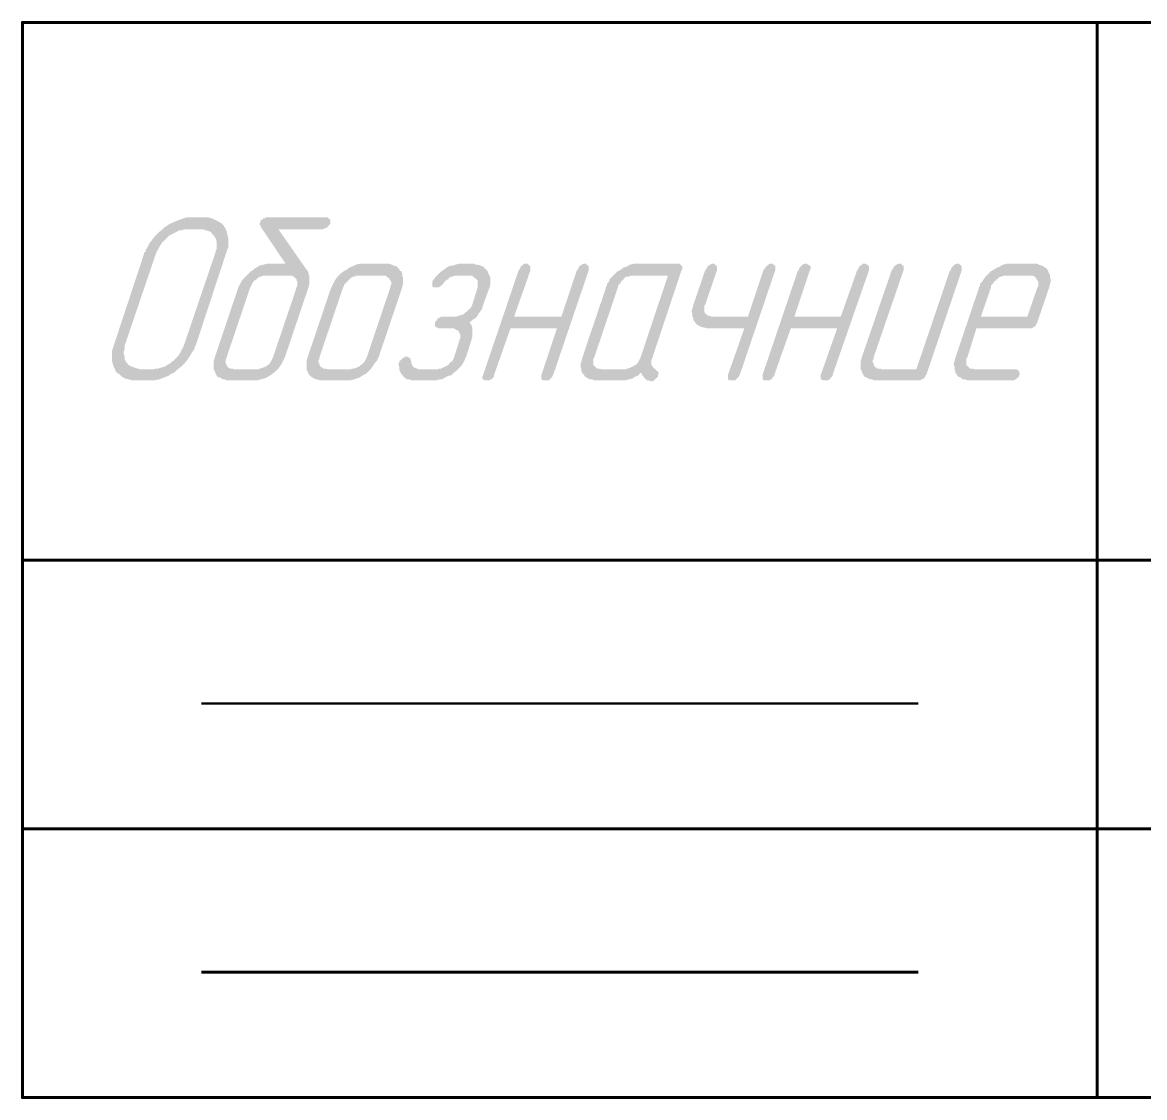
# Model space of a CAD drawing. Extents: x 346 to 4955, y 45 to 639.
# Drawn here: x 1390.98 to 1422.18, y 164.01 to 193.91 of the extents above; entities that cross this region are included whole.
import ezdxf

# ---------------------------------------------------------------- set-up
doc = ezdxf.new("R2010")
doc.units = 0
doc.header["$MEASUREMENT"] = 0
doc.layers.add('PDF _Геометрия', color=7, linetype='CONTINUOUS')
doc.layers.add('PDF _Сплошная заливка', color=7, linetype='CONTINUOUS')

msp = doc.modelspace()

# ---------------------------------------------------------------- hatches: boundary and pattern name
at = {"layer": 'PDF _Сплошная заливка', "transparency": 33554559}
h = msp.add_hatch(color=256, dxfattribs=at)
h.paths.add_polyline_path([(1395.918, 188.155), (1395.539, 188.155), (1395.488, 188.155), (1395.412, 188.129), (1395.336, 188.129), (1395.26, 188.079), (1395.159, 188.028), (1395.058, 187.978), (1395.033, 187.952), (1395.007, 187.927), (1394.982, 187.902), (1394.931, 187.851), (1394.855, 187.775), (1394.805, 187.699), (1394.754, 187.598), (1394.704, 187.522), (1393.818, 184.914), (1393.818, 184.889), (1393.818, 184.864), (1393.818, 184.813), (1393.793, 184.762), (1393.793, 184.686), (1393.818, 184.611), (1393.818, 184.535), (1393.868, 184.459), (1393.868, 184.433), (1393.894, 184.433), (1393.919, 184.383), (1393.97, 184.357), (1394.02, 184.332), (1394.096, 184.307), (1394.172, 184.281), (1394.273, 184.256), (1394.628, 184.256), (1394.678, 184.281), (1394.754, 184.281), (1394.83, 184.307), (1394.931, 184.332), (1395.007, 184.383), (1395.109, 184.433), (1395.109, 184.459), (1395.159, 184.484), (1395.184, 184.509), (1395.26, 184.585), (1395.311, 184.636), (1395.362, 184.712), (1395.412, 184.813), (1395.463, 184.914), (1396.349, 187.522), (1396.349, 187.522), (1396.349, 187.547), (1396.374, 187.598), (1396.374, 187.674), (1396.374, 187.75), (1396.374, 187.826), (1396.349, 187.902), (1396.298, 187.978), (1396.298, 187.978), (1396.273, 188.003), (1396.247, 188.028), (1396.222, 188.079), (1396.146, 188.104), (1396.07, 188.129), (1395.994, 188.155)], flags=0)
h.paths.add_polyline_path([(1396.07, 188.484), (1396.146, 188.484), (1396.247, 188.459), (1396.349, 188.408), (1396.45, 188.357), (1396.526, 188.307), (1396.576, 188.256), (1396.602, 188.205), (1396.627, 188.18), (1396.627, 188.155), (1396.652, 188.104), (1396.678, 188.003), (1396.703, 187.902), (1396.703, 187.8), (1396.703, 187.648), (1396.678, 187.598), (1396.652, 187.522), (1395.792, 184.914), (1395.792, 184.914), (1395.767, 184.889), (1395.767, 184.864), (1395.767, 184.838), (1395.716, 184.762), (1395.665, 184.686), (1395.589, 184.56), (1395.513, 184.459), (1395.387, 184.332), (1395.26, 184.231), (1395.26, 184.231), (1395.235, 184.205), (1395.235, 184.205), (1395.21, 184.18), (1395.159, 184.155), (1395.109, 184.13), (1395.033, 184.079), (1394.906, 184.028), (1394.78, 183.978), (1394.628, 183.952), (1394.552, 183.952), (1394.476, 183.952), (1394.122, 183.952), (1394.096, 183.952), (1394.02, 183.952), (1393.944, 183.978), (1393.843, 184.003), (1393.742, 184.054), (1393.666, 184.13), (1393.615, 184.155), (1393.565, 184.205), (1393.565, 184.231), (1393.565, 184.231), (1393.539, 184.281), (1393.514, 184.332), (1393.489, 184.408), (1393.464, 184.509), (1393.464, 184.636), (1393.464, 184.686), (1393.464, 184.762), (1393.489, 184.838), (1393.514, 184.914), (1394.375, 187.522), (1394.375, 187.522), (1394.4, 187.522), (1394.4, 187.547), (1394.4, 187.572), (1394.451, 187.648), (1394.501, 187.75), (1394.577, 187.851), (1394.653, 187.952), (1394.78, 188.079), (1394.906, 188.18), (1394.906, 188.205), (1394.931, 188.205), (1394.931, 188.205), (1394.957, 188.231), (1395.007, 188.256), (1395.033, 188.281), (1395.134, 188.332), (1395.26, 188.383), (1395.387, 188.433), (1395.539, 188.484), (1395.615, 188.484), (1396.045, 188.484)], flags=0)
h = msp.add_hatch(color=256, dxfattribs=at)
h.paths.add_polyline_path([(1398.399, 186.864), (1397.715, 186.864), (1397.69, 186.864), (1397.665, 186.864), (1397.614, 186.838), (1397.589, 186.838), (1397.538, 186.813), (1397.487, 186.762), (1397.487, 186.762), (1397.462, 186.737), (1397.437, 186.737), (1397.412, 186.712), (1397.361, 186.636), (1397.336, 186.585), (1397.31, 186.535), (1396.652, 184.585), (1396.652, 184.585), (1396.652, 184.56), (1396.627, 184.535), (1396.627, 184.509), (1396.627, 184.459), (1396.627, 184.433), (1396.652, 184.383), (1396.652, 184.357), (1396.678, 184.357), (1396.678, 184.332), (1396.703, 184.307), (1396.754, 184.281), (1396.779, 184.281), (1396.83, 184.281), (1396.855, 184.256), (1397.538, 184.256), (1397.563, 184.281), (1397.589, 184.281), (1397.665, 184.307), (1397.741, 184.332), (1397.766, 184.357), (1397.791, 184.357), (1397.791, 184.383), (1397.817, 184.383), (1397.842, 184.408), (1397.892, 184.484), (1397.918, 184.535), (1397.943, 184.585), (1398.601, 186.535), (1398.601, 186.535), (1398.601, 186.56), (1398.626, 186.585), (1398.626, 186.61), (1398.626, 186.661), (1398.626, 186.686), (1398.601, 186.737), (1398.601, 186.762), (1398.601, 186.762), (1398.576, 186.788), (1398.55, 186.813), (1398.525, 186.838), (1398.474, 186.864), (1398.449, 186.864)], flags=0)
h.paths.add_polyline_path([(1399.461, 188.484), (1399.487, 188.459), (1399.512, 188.433), (1399.537, 188.433), (1399.537, 188.408), (1399.537, 188.357), (1399.537, 188.332), (1399.537, 188.307), (1399.512, 188.281), (1399.487, 188.256), (1399.461, 188.205), (1399.436, 188.205), (1399.411, 188.18), (1399.386, 188.18), (1399.335, 188.155), (1398.095, 188.155), (1398.905, 186.99), (1398.905, 186.99), (1398.905, 186.99), (1398.905, 186.99), (1398.93, 186.965), (1398.93, 186.914), (1398.955, 186.864), (1398.955, 186.788), (1398.955, 186.712), (1398.955, 186.636), (1398.93, 186.535), (1398.272, 184.585), (1398.272, 184.585), (1398.247, 184.535), (1398.221, 184.484), (1398.196, 184.433), (1398.145, 184.357), (1398.095, 184.281), (1398.019, 184.205), (1397.918, 184.13), (1397.918, 184.13), (1397.892, 184.104), (1397.842, 184.079), (1397.766, 184.028), (1397.69, 184.003), (1397.589, 183.978), (1397.513, 183.952), (1397.412, 183.952), (1396.703, 183.952), (1396.652, 183.952), (1396.602, 183.978), (1396.551, 183.978), (1396.475, 184.028), (1396.399, 184.054), (1396.349, 184.13), (1396.349, 184.13), (1396.349, 184.155), (1396.323, 184.205), (1396.298, 184.256), (1396.298, 184.332), (1396.298, 184.408), (1396.298, 184.484), (1396.323, 184.585), (1396.981, 186.535), (1396.981, 186.56), (1397.007, 186.585), (1397.032, 186.636), (1397.057, 186.686), (1397.108, 186.762), (1397.184, 186.838), (1397.26, 186.914), (1397.336, 186.99), (1397.336, 186.99), (1397.386, 187.016), (1397.437, 187.066), (1397.487, 187.091), (1397.563, 187.142), (1397.665, 187.167), (1397.766, 187.193), (1397.867, 187.193), (1398.297, 187.193), (1397.614, 188.205), (1397.589, 188.281), (1397.589, 188.281), (1397.563, 188.281), (1397.563, 188.307), (1397.589, 188.332), (1397.589, 188.357), (1397.589, 188.383), (1397.614, 188.408), (1397.665, 188.433), (1397.665, 188.459), (1397.715, 188.459), (1397.741, 188.484), (1397.817, 188.484), (1399.436, 188.484)], flags=0)
h = msp.add_hatch(color=256, dxfattribs=at)
h.paths.add_polyline_path([(1400.98, 186.864), (1400.322, 186.864), (1400.297, 186.864), (1400.246, 186.864), (1400.221, 186.838), (1400.17, 186.838), (1400.12, 186.813), (1400.069, 186.762), (1400.069, 186.762), (1400.044, 186.737), (1400.044, 186.737), (1400.018, 186.712), (1399.942, 186.636), (1399.917, 186.585), (1399.892, 186.535), (1399.234, 184.585), (1399.234, 184.585), (1399.234, 184.56), (1399.234, 184.535), (1399.208, 184.509), (1399.208, 184.459), (1399.234, 184.433), (1399.234, 184.383), (1399.259, 184.357), (1399.259, 184.357), (1399.259, 184.332), (1399.31, 184.307), (1399.335, 184.281), (1399.36, 184.281), (1399.411, 184.281), (1399.461, 184.256), (1400.12, 184.256), (1400.145, 184.281), (1400.195, 184.281), (1400.271, 184.307), (1400.322, 184.332), (1400.373, 184.357), (1400.373, 184.357), (1400.373, 184.383), (1400.398, 184.383), (1400.423, 184.408), (1400.499, 184.484), (1400.524, 184.535), (1400.55, 184.585), (1401.208, 186.535), (1401.208, 186.535), (1401.208, 186.56), (1401.208, 186.585), (1401.233, 186.61), (1401.233, 186.661), (1401.233, 186.686), (1401.208, 186.737), (1401.182, 186.762), (1401.182, 186.762), (1401.182, 186.788), (1401.132, 186.813), (1401.107, 186.838), (1401.081, 186.864), (1401.031, 186.864)], flags=0)
h.paths.add_polyline_path([(1401.182, 187.193), (1401.258, 187.167), (1401.309, 187.142), (1401.385, 187.117), (1401.435, 187.066), (1401.486, 186.99), (1401.511, 186.99), (1401.511, 186.965), (1401.537, 186.94), (1401.537, 186.864), (1401.562, 186.813), (1401.562, 186.712), (1401.562, 186.636), (1401.537, 186.535), (1400.879, 184.585), (1400.853, 184.585), (1400.853, 184.535), (1400.828, 184.484), (1400.777, 184.433), (1400.727, 184.357), (1400.676, 184.281), (1400.6, 184.205), (1400.524, 184.13), (1400.499, 184.13), (1400.474, 184.104), (1400.423, 184.079), (1400.347, 184.028), (1400.271, 184.003), (1400.195, 183.978), (1400.094, 183.952), (1399.993, 183.952), (1399.31, 183.952), (1399.259, 183.952), (1399.183, 183.978), (1399.132, 183.978), (1399.057, 184.028), (1399.006, 184.054), (1398.93, 184.13), (1398.93, 184.13), (1398.93, 184.155), (1398.905, 184.205), (1398.879, 184.256), (1398.879, 184.332), (1398.879, 184.408), (1398.879, 184.484), (1398.905, 184.585), (1399.563, 186.535), (1399.588, 186.56), (1399.588, 186.585), (1399.613, 186.636), (1399.639, 186.686), (1399.689, 186.762), (1399.74, 186.838), (1399.816, 186.914), (1399.917, 186.99), (1399.917, 186.99), (1399.968, 187.016), (1400.018, 187.041), (1400.069, 187.091), (1400.145, 187.117), (1400.246, 187.167), (1400.347, 187.193), (1400.448, 187.193), (1401.132, 187.193)], flags=0)
for points in [[(1403.587, 187.167), (1403.637, 187.167), (1403.713, 187.142), (1403.789, 187.117), (1403.84, 187.066), (1403.916, 186.99), (1403.916, 186.99), (1403.916, 186.965), (1403.941, 186.914), (1403.966, 186.864), (1403.992, 186.813), (1403.992, 186.712), (1403.992, 186.636), (1403.966, 186.535), (1403.789, 186.054), (1403.789, 186.054), (1403.789, 186.028), (1403.764, 186.003), (1403.764, 185.952), (1403.713, 185.876), (1403.637, 185.775), (1403.637, 185.775), (1403.637, 185.75), (1403.612, 185.724), (1403.587, 185.699), (1403.561, 185.674), (1403.511, 185.648), (1403.46, 185.598), (1403.41, 185.573), (1403.41, 185.573), (1403.435, 185.522), (1403.46, 185.497), (1403.485, 185.421), (1403.485, 185.37), (1403.485, 185.269), (1403.485, 185.167), (1403.46, 185.066), (1403.308, 184.585), (1403.283, 184.585), (1403.283, 184.535), (1403.258, 184.484), (1403.232, 184.433), (1403.182, 184.357), (1403.106, 184.281), (1403.03, 184.205), (1402.929, 184.13), (1402.929, 184.13), (1402.929, 184.104), (1402.903, 184.104), (1402.878, 184.079), (1402.827, 184.079), (1402.777, 184.054), (1402.726, 184.028), (1402.676, 184.003), (1402.676, 184.003), (1402.65, 183.978), (1402.625, 183.978), (1402.574, 183.978), (1402.473, 183.952), (1402.397, 183.952), (1401.866, 183.952), (1401.84, 183.952), (1401.79, 183.952), (1401.739, 183.978), (1401.689, 183.978), (1401.638, 184.003), (1401.587, 184.054), (1401.562, 184.054), (1401.562, 184.079), (1401.537, 184.104), (1401.511, 184.13), (1401.486, 184.18), (1401.461, 184.231), (1401.461, 184.307), (1401.435, 184.383), (1401.435, 184.433), (1401.461, 184.459), (1401.461, 184.484), (1401.486, 184.509), (1401.537, 184.56), (1401.537, 184.56), (1401.537, 184.56), (1401.587, 184.585), (1401.613, 184.611), (1401.663, 184.611), (1401.689, 184.611), (1401.714, 184.585), (1401.739, 184.585), (1401.764, 184.56), (1401.764, 184.535), (1401.79, 184.484), (1401.79, 184.484), (1401.79, 184.484), (1401.79, 184.433), (1401.815, 184.383), (1401.84, 184.332), (1401.866, 184.307), (1401.891, 184.307), (1401.942, 184.281), (1402.018, 184.256), (1402.524, 184.256), (1402.549, 184.281), (1402.6, 184.281), (1402.625, 184.281), (1402.676, 184.307), (1402.726, 184.332), (1402.777, 184.357), (1402.802, 184.357), (1402.802, 184.383), (1402.827, 184.383), (1402.853, 184.433), (1402.929, 184.484), (1402.954, 184.535), (1402.979, 184.585), (1403.131, 185.066), (1403.131, 185.092), (1403.156, 185.092), (1403.156, 185.117), (1403.156, 185.142), (1403.156, 185.193), (1403.156, 185.218), (1403.131, 185.269), (1403.106, 185.294), (1403.106, 185.319), (1403.106, 185.319), (1403.081, 185.345), (1403.055, 185.345), (1402.979, 185.395), (1402.929, 185.395), (1402.903, 185.395), (1402.549, 185.395), (1402.524, 185.421), (1402.498, 185.421), (1402.473, 185.446), (1402.448, 185.446), (1402.448, 185.471), (1402.448, 185.522), (1402.448, 185.573), (1402.448, 185.573), (1402.473, 185.598), (1402.498, 185.623), (1402.524, 185.674), (1402.549, 185.674), (1402.574, 185.699), (1402.625, 185.724), (1402.676, 185.724), (1403.03, 185.724), (1403.055, 185.724), (1403.081, 185.75), (1403.131, 185.75), (1403.182, 185.775), (1403.232, 185.775), (1403.283, 185.826), (1403.283, 185.826), (1403.308, 185.851), (1403.334, 185.851), (1403.359, 185.902), (1403.435, 185.952), (1403.46, 186.003), (1403.485, 186.054), (1403.637, 186.535), (1403.637, 186.535), (1403.637, 186.56), (1403.637, 186.585), (1403.637, 186.61), (1403.637, 186.636), (1403.637, 186.686), (1403.637, 186.712), (1403.612, 186.762), (1403.587, 186.762), (1403.587, 186.788), (1403.561, 186.788), (1403.536, 186.813), (1403.511, 186.838), (1403.485, 186.864), (1403.435, 186.864), (1403.384, 186.864), (1403.03, 186.864), (1403.005, 186.864), (1402.929, 186.838), (1402.853, 186.813), (1402.853, 186.813), (1402.827, 186.788), (1402.827, 186.762), (1402.802, 186.762), (1402.726, 186.712), (1402.676, 186.636), (1402.676, 186.636), (1402.65, 186.61), (1402.625, 186.585), (1402.574, 186.56), (1402.574, 186.535), (1402.498, 186.535), (1402.473, 186.535), (1402.448, 186.535), (1402.422, 186.535), (1402.372, 186.56), (1402.372, 186.585), (1402.372, 186.61), (1402.372, 186.636), (1402.372, 186.686), (1402.397, 186.737), (1402.397, 186.737), (1402.422, 186.762), (1402.448, 186.813), (1402.498, 186.864), (1402.549, 186.914), (1402.6, 186.965), (1402.676, 187.016), (1402.751, 187.066), (1402.751, 187.066), (1402.777, 187.091), (1402.827, 187.117), (1402.878, 187.142), (1402.954, 187.142), (1403.005, 187.167), (1403.106, 187.193), (1403.182, 187.193), (1403.536, 187.193)], [(1406.649, 187.193), (1406.674, 187.167), (1406.7, 187.142), (1406.725, 187.142), (1406.725, 187.117), (1406.725, 187.066), (1406.725, 187.016), (1405.738, 184.104), (1405.713, 184.079), (1405.713, 184.054), (1405.687, 184.028), (1405.637, 183.978), (1405.637, 183.978), (1405.611, 183.952), (1405.561, 183.952), (1405.51, 183.952), (1405.51, 183.952), (1405.485, 183.952), (1405.459, 183.952), (1405.409, 183.978), (1405.409, 183.978), (1405.409, 184.003), (1405.409, 184.054), (1405.409, 184.104), (1405.839, 185.395), (1404.548, 185.395), (1404.093, 184.104), (1404.093, 184.079), (1404.093, 184.054), (1404.068, 184.028), (1404.017, 183.978), (1403.992, 183.978), (1403.966, 183.952), (1403.941, 183.952), (1403.89, 183.952), (1403.89, 183.952), (1403.865, 183.952), (1403.84, 183.952), (1403.789, 183.978), (1403.789, 183.978), (1403.764, 184.003), (1403.764, 184.054), (1403.789, 184.104), (1404.776, 187.016), (1404.776, 187.016), (1404.801, 187.041), (1404.827, 187.091), (1404.852, 187.142), (1404.877, 187.142), (1404.903, 187.167), (1404.928, 187.193), (1404.979, 187.193), (1405.004, 187.193), (1405.029, 187.193), (1405.055, 187.167), (1405.08, 187.142), (1405.08, 187.142), (1405.105, 187.117), (1405.105, 187.066), (1405.105, 187.016), (1404.65, 185.724), (1405.966, 185.724), (1406.396, 187.016), (1406.396, 187.016), (1406.421, 187.041), (1406.446, 187.091), (1406.472, 187.142), (1406.497, 187.142), (1406.522, 187.167), (1406.573, 187.193), (1406.624, 187.193), (1406.624, 187.193)], [(1411.837, 187.193), (1411.862, 187.167), (1411.888, 187.142), (1411.913, 187.142), (1411.913, 187.117), (1411.913, 187.066), (1411.913, 187.016), (1410.926, 184.104), (1410.901, 184.079), (1410.901, 184.054), (1410.875, 184.028), (1410.825, 183.978), (1410.825, 183.978), (1410.799, 183.952), (1410.749, 183.952), (1410.698, 183.952), (1410.698, 183.952), (1410.673, 183.952), (1410.648, 183.952), (1410.597, 183.978), (1410.597, 183.978), (1410.597, 184.003), (1410.597, 184.054), (1410.597, 184.104), (1411.052, 185.395), (1410.015, 185.395), (1409.964, 185.421), (1409.914, 185.421), (1409.838, 185.446), (1409.787, 185.471), (1409.711, 185.522), (1409.661, 185.598), (1409.661, 185.598), (1409.635, 185.623), (1409.635, 185.674), (1409.61, 185.724), (1409.61, 185.775), (1409.585, 185.876), (1409.61, 185.952), (1409.635, 186.054), (1409.964, 187.016), (1409.964, 187.016), (1409.99, 187.041), (1410.015, 187.091), (1410.04, 187.142), (1410.065, 187.142), (1410.091, 187.167), (1410.141, 187.193), (1410.167, 187.193), (1410.192, 187.193), (1410.217, 187.193), (1410.243, 187.167), (1410.268, 187.142), (1410.268, 187.142), (1410.293, 187.117), (1410.293, 187.066), (1410.293, 187.016), (1409.964, 186.054), (1409.964, 186.054), (1409.939, 186.028), (1409.939, 186.003), (1409.939, 185.978), (1409.939, 185.902), (1409.939, 185.851), (1409.964, 185.826), (1409.964, 185.8), (1409.99, 185.8), (1410.015, 185.775), (1410.04, 185.75), (1410.091, 185.75), (1410.116, 185.724), (1410.167, 185.724), (1411.154, 185.724), (1411.584, 187.016), (1411.584, 187.016), (1411.609, 187.041), (1411.635, 187.091), (1411.685, 187.142), (1411.685, 187.142), (1411.711, 187.167), (1411.761, 187.193), (1411.812, 187.193), (1411.812, 187.193)], [(1414.418, 187.193), (1414.469, 187.167), (1414.494, 187.142), (1414.494, 187.142), (1414.52, 187.117), (1414.52, 187.066), (1414.52, 187.016), (1413.507, 184.104), (1413.507, 184.079), (1413.482, 184.054), (1413.457, 184.028), (1413.431, 183.978), (1413.406, 183.978), (1413.381, 183.952), (1413.355, 183.952), (1413.305, 183.952), (1413.305, 183.952), (1413.28, 183.952), (1413.254, 183.952), (1413.204, 183.978), (1413.178, 183.978), (1413.178, 184.003), (1413.178, 184.054), (1413.178, 184.104), (1413.634, 185.395), (1412.343, 185.395), (1411.888, 184.104), (1411.888, 184.079), (1411.862, 184.054), (1411.837, 184.028), (1411.812, 183.978), (1411.786, 183.978), (1411.761, 183.952), (1411.736, 183.952), (1411.685, 183.952), (1411.66, 183.952), (1411.66, 183.952), (1411.609, 183.952), (1411.559, 183.978), (1411.559, 183.978), (1411.559, 184.003), (1411.559, 184.054), (1411.559, 184.104), (1412.546, 187.016), (1412.571, 187.016), (1412.571, 187.041), (1412.596, 187.091), (1412.647, 187.142), (1412.647, 187.142), (1412.672, 187.167), (1412.723, 187.193), (1412.773, 187.193), (1412.773, 187.193), (1412.799, 187.193), (1412.824, 187.167), (1412.875, 187.142), (1412.875, 187.142), (1412.9, 187.117), (1412.9, 187.066), (1412.875, 187.016), (1412.444, 185.724), (1413.735, 185.724), (1414.191, 187.016), (1414.191, 187.016), (1414.216, 187.041), (1414.241, 187.091), (1414.267, 187.142), (1414.292, 187.142), (1414.317, 187.167), (1414.342, 187.193), (1414.393, 187.193)], [(1417.025, 187.193), (1417.05, 187.167), (1417.101, 187.142), (1417.101, 187.142), (1417.101, 187.117), (1417.101, 187.066), (1417.101, 187.016), (1416.114, 184.104), (1416.114, 184.104), (1416.089, 184.079), (1416.089, 184.054), (1416.063, 184.028), (1416.038, 184.003), (1415.988, 183.978), (1415.937, 183.952), (1415.886, 183.952), (1414.697, 183.952), (1414.672, 183.952), (1414.596, 183.978), (1414.545, 183.978), (1414.469, 184.028), (1414.393, 184.054), (1414.342, 184.13), (1414.342, 184.13), (1414.342, 184.155), (1414.317, 184.205), (1414.292, 184.256), (1414.292, 184.332), (1414.292, 184.408), (1414.292, 184.484), (1414.317, 184.585), (1415.152, 187.016), (1415.152, 187.016), (1415.178, 187.041), (1415.203, 187.091), (1415.228, 187.142), (1415.254, 187.142), (1415.279, 187.167), (1415.329, 187.193), (1415.355, 187.193), (1415.38, 187.193), (1415.405, 187.193), (1415.431, 187.167), (1415.456, 187.142), (1415.481, 187.142), (1415.481, 187.117), (1415.481, 187.066), (1415.481, 187.016), (1414.646, 184.585), (1414.646, 184.585), (1414.646, 184.56), (1414.646, 184.535), (1414.621, 184.509), (1414.621, 184.459), (1414.646, 184.433), (1414.646, 184.383), (1414.672, 184.357), (1414.672, 184.357), (1414.672, 184.332), (1414.722, 184.307), (1414.747, 184.281), (1414.773, 184.281), (1414.823, 184.281), (1414.874, 184.256), (1415.836, 184.256), (1416.772, 187.016), (1416.797, 187.016), (1416.797, 187.041), (1416.823, 187.091), (1416.873, 187.142), (1416.873, 187.142), (1416.899, 187.167), (1416.949, 187.193), (1417, 187.193), (1417, 187.193)]]:
    msp.add_hatch(color=256, dxfattribs=at).paths.add_polyline_path(points)
h = msp.add_hatch(color=256, dxfattribs=at)
h.paths.add_polyline_path([(1408.927, 186.864), (1407.94, 186.864), (1407.914, 186.864), (1407.889, 186.864), (1407.838, 186.838), (1407.788, 186.838), (1407.737, 186.813), (1407.687, 186.762), (1407.687, 186.762), (1407.687, 186.737), (1407.661, 186.737), (1407.636, 186.712), (1407.585, 186.636), (1407.535, 186.585), (1407.535, 186.535), (1406.877, 184.585), (1406.877, 184.585), (1406.851, 184.56), (1406.851, 184.535), (1406.851, 184.509), (1406.851, 184.459), (1406.851, 184.433), (1406.851, 184.383), (1406.877, 184.357), (1406.877, 184.357), (1406.902, 184.332), (1406.927, 184.307), (1406.953, 184.281), (1406.978, 184.281), (1407.028, 184.281), (1407.079, 184.256), (1407.762, 184.256), (1407.788, 184.281), (1407.813, 184.281), (1407.889, 184.307), (1407.94, 184.332), (1407.99, 184.357), (1407.99, 184.357), (1408.015, 184.383), (1408.041, 184.383), (1408.066, 184.408), (1408.117, 184.484), (1408.142, 184.535), (1408.167, 184.585)], flags=0)
h.paths.add_polyline_path([(1409.256, 187.193), (1409.281, 187.167), (1409.306, 187.142), (1409.332, 187.117), (1409.332, 187.066), (1409.306, 187.016), (1408.496, 184.585), (1408.496, 184.585), (1408.496, 184.56), (1408.471, 184.535), (1408.471, 184.509), (1408.471, 184.459), (1408.471, 184.383), (1408.471, 184.383), (1408.496, 184.357), (1408.496, 184.332), (1408.547, 184.281), (1408.572, 184.281), (1408.598, 184.231), (1408.598, 184.231), (1408.598, 184.231), (1408.648, 184.205), (1408.648, 184.18), (1408.674, 184.155), (1408.674, 184.13), (1408.648, 184.104), (1408.648, 184.079), (1408.648, 184.054), (1408.598, 184.003), (1408.572, 183.978), (1408.572, 183.978), (1408.547, 183.952), (1408.496, 183.927), (1408.446, 183.927), (1408.395, 183.952), (1408.37, 183.952), (1408.345, 183.952), (1408.319, 183.978), (1408.269, 184.028), (1408.269, 184.028), (1408.243, 184.054), (1408.243, 184.079), (1408.218, 184.079), (1408.193, 184.13), (1408.193, 184.155), (1408.167, 184.155), (1408.142, 184.13), (1408.091, 184.079), (1408.015, 184.054), (1407.94, 184.003), (1407.838, 183.978), (1407.737, 183.952), (1407.611, 183.952), (1406.927, 183.952), (1406.877, 183.952), (1406.826, 183.978), (1406.75, 183.978), (1406.674, 184.028), (1406.624, 184.054), (1406.573, 184.13), (1406.573, 184.13), (1406.548, 184.155), (1406.522, 184.205), (1406.522, 184.256), (1406.497, 184.332), (1406.497, 184.408), (1406.522, 184.484), (1406.548, 184.585), (1407.206, 186.535), (1407.206, 186.56), (1407.231, 186.585), (1407.231, 186.636), (1407.282, 186.686), (1407.307, 186.762), (1407.383, 186.838), (1407.459, 186.914), (1407.535, 186.99), (1407.56, 186.99), (1407.585, 187.016), (1407.636, 187.041), (1407.687, 187.091), (1407.788, 187.117), (1407.864, 187.167), (1407.965, 187.193), (1408.066, 187.193), (1409.23, 187.193)], flags=0)
h = msp.add_hatch(color=256, dxfattribs=at)
h.paths.add_polyline_path([(1418.999, 186.864), (1418.316, 186.864), (1418.291, 186.864), (1418.265, 186.864), (1418.215, 186.838), (1418.164, 186.838), (1418.139, 186.813), (1418.088, 186.762), (1418.063, 186.762), (1418.063, 186.737), (1418.037, 186.737), (1418.012, 186.712), (1417.962, 186.636), (1417.911, 186.585), (1417.911, 186.535), (1417.632, 185.724), (1418.923, 185.724), (1419.202, 186.535), (1419.202, 186.535), (1419.227, 186.56), (1419.227, 186.585), (1419.227, 186.61), (1419.227, 186.661), (1419.227, 186.686), (1419.202, 186.737), (1419.176, 186.762), (1419.176, 186.762), (1419.176, 186.788), (1419.151, 186.813), (1419.126, 186.838), (1419.075, 186.864), (1419.05, 186.864)], flags=0)
h.paths.add_polyline_path([(1419.202, 187.193), (1419.252, 187.167), (1419.328, 187.142), (1419.379, 187.117), (1419.455, 187.066), (1419.505, 186.99), (1419.505, 186.99), (1419.505, 186.965), (1419.531, 186.94), (1419.556, 186.864), (1419.556, 186.813), (1419.581, 186.712), (1419.556, 186.636), (1419.531, 186.535), (1419.202, 185.573), (1419.202, 185.547), (1419.176, 185.547), (1419.176, 185.497), (1419.151, 185.471), (1419.126, 185.446), (1419.075, 185.421), (1419.05, 185.395), (1418.974, 185.395), (1417.506, 185.395), (1417.253, 184.585), (1417.253, 184.585), (1417.228, 184.56), (1417.228, 184.535), (1417.228, 184.509), (1417.228, 184.459), (1417.228, 184.433), (1417.228, 184.383), (1417.253, 184.357), (1417.253, 184.357), (1417.278, 184.332), (1417.303, 184.307), (1417.329, 184.281), (1417.379, 184.281), (1417.405, 184.281), (1417.455, 184.256), (1418.619, 184.256), (1418.619, 184.256), (1418.67, 184.231), (1418.695, 184.205), (1418.695, 184.205), (1418.695, 184.18), (1418.721, 184.13), (1418.695, 184.104), (1418.695, 184.104), (1418.695, 184.079), (1418.67, 184.028), (1418.619, 184.003), (1418.619, 183.978), (1418.594, 183.978), (1418.544, 183.952), (1418.493, 183.952), (1417.303, 183.952), (1417.253, 183.952), (1417.202, 183.978), (1417.126, 183.978), (1417.076, 184.028), (1417, 184.054), (1416.949, 184.13), (1416.949, 184.13), (1416.924, 184.155), (1416.924, 184.205), (1416.899, 184.256), (1416.899, 184.332), (1416.873, 184.408), (1416.899, 184.484), (1416.924, 184.585), (1417.582, 186.535), (1417.582, 186.56), (1417.607, 186.585), (1417.607, 186.636), (1417.658, 186.686), (1417.708, 186.762), (1417.759, 186.838), (1417.835, 186.914), (1417.911, 186.99), (1417.936, 186.99), (1417.962, 187.016), (1418.012, 187.041), (1418.088, 187.091), (1418.164, 187.117), (1418.24, 187.167), (1418.341, 187.193), (1418.442, 187.193), (1419.151, 187.193)], flags=0)

# ---------------------------------------------------------------- linework, layer by layer
at = {"layer": 'PDF _Геометрия', "lineweight": 60}
msp.add_lwpolyline([(1485.632, 193.906), (1485.632, 164.006), (1390.976, 164.006), (1390.976, 193.906)], close=True, dxfattribs=at)
for points in [[(1420.868, 164.006), (1420.868, 193.906)], [(1390.976, 178.956), (1485.632, 178.956)], [(1390.976, 171.481), (1485.632, 171.481)], [(1395.958, 167.494), (1415.886, 167.494)]]:
    msp.add_lwpolyline(points, dxfattribs=at)
at = {"layer": 'PDF _Геометрия', "lineweight": 50}
msp.add_lwpolyline([(1395.958, 174.969), (1415.886, 174.969)], dxfattribs=at)

doc.saveas('drawing.dxf')
